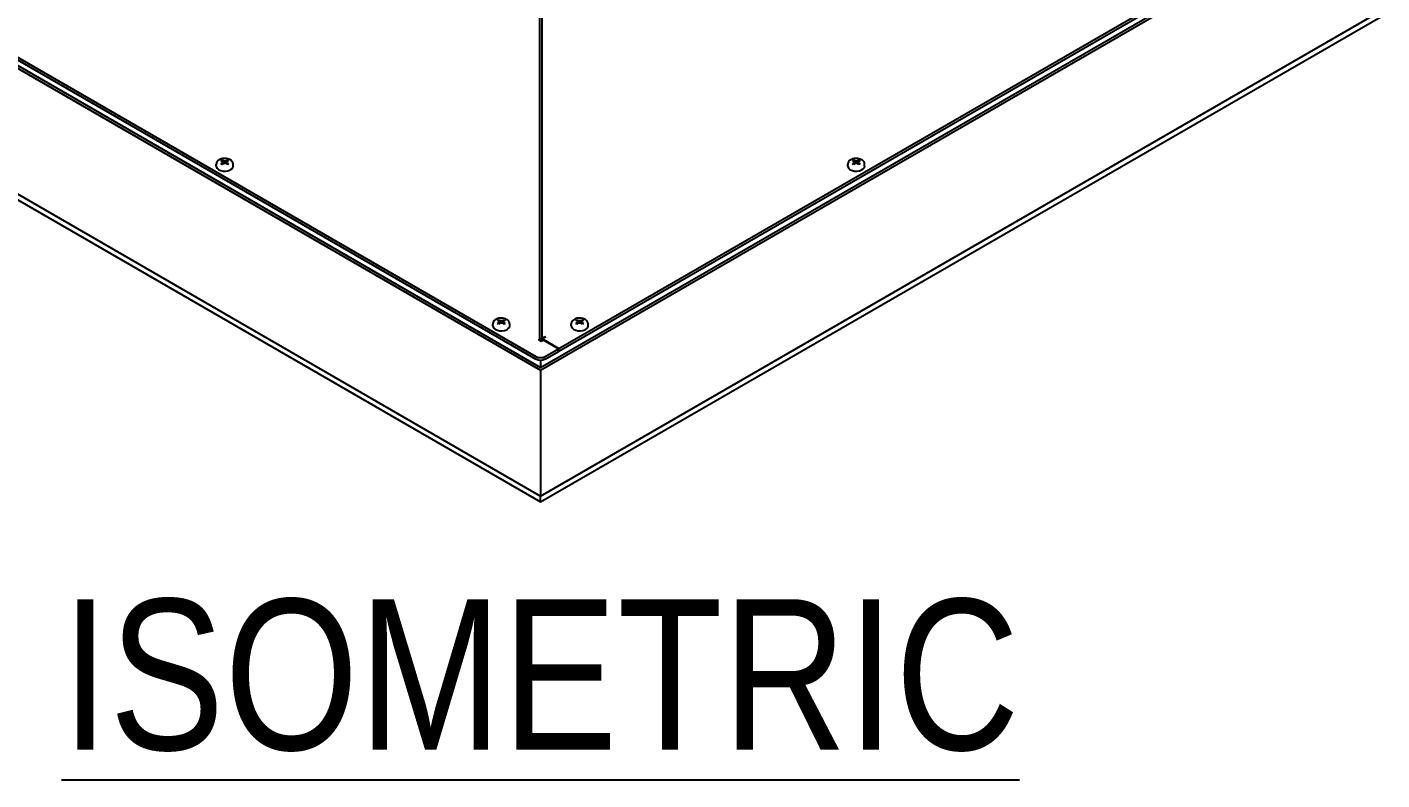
# Model space of a CAD drawing. Extents: x 0 to 216, y -5 to 280.
# Drawn here: x 173.34 to 191.34, y 157.66 to 167.65 of the extents above; entities that cross this region are included whole.
import ezdxf

# ---------------------------------------------------------------- set-up
doc = ezdxf.new("R2010")
doc.units = 0
doc.header["$LTSCALE"] = 10
doc.header["$MEASUREMENT"] = 0
doc.layers.add('CADdetails-2-FINELIGHT', color=2, linetype='CONTINUOUS')
doc.layers.add('CADdetails-9-EXTRAFINE', color=9, linetype='CONTINUOUS')
doc.styles.add('CADdetails-NOTES', font='ARIALN.TTF', dxfattribs={"height": 2.38})

msp = doc.modelspace()

# ---------------------------------------------------------------- linework, layer by layer
at = {"layer": 'CADdetails-9-EXTRAFINE', "linetype": 'Continuous', "extrusion": (0.707107, 0.408248, -0.57735)}
for p, q in [((156.83, 176.565), (180.16, 163.095)), ((156.891, 176.676), (180.099, 163.277)), ((156.891, 176.641), (180.099, 163.242)), ((156.891, 176.565), (180.16, 163.131)), ((180.16, 163.095), (203.491, 176.565)), ((180.16, 163.131), (203.429, 176.565)), ((180.405, 163.383), (203.246, 176.57)), ((180.405, 163.348), (203.246, 176.535)), ((156.83, 174.895), (180.16, 161.425)), ((156.891, 174.783), (180.16, 161.349)), ((180.16, 161.425), (203.491, 174.895)), ((180.16, 161.349), (203.429, 174.783)), ((180.145, 168.633), (180.145, 163.507)), ((180.176, 168.633), (180.176, 163.525)), ((175.854, 165.805), (175.854, 165.83)), ((175.915, 165.88), (175.93, 165.889)), ((175.943, 165.864), (175.915, 165.88)), ((175.915, 165.839), (175.943, 165.855)), ((175.93, 165.83), (175.915, 165.839)), ((175.93, 165.889), (175.957, 165.873)), ((175.935, 165.869), (175.93, 165.889)), ((175.957, 165.846), (175.93, 165.83)), ((175.943, 165.864), (175.943, 165.855)), ((175.943, 165.838), (175.943, 165.855)), ((175.944, 165.838), (175.943, 165.842)), ((175.974, 165.873), (175.957, 165.873)), ((175.957, 165.846), (175.957, 165.873)), ((175.957, 165.846), (175.974, 165.846)), ((175.974, 165.873), (176.002, 165.889)), ((175.974, 165.846), (175.974, 165.873)), ((176.002, 165.83), (175.974, 165.846)), ((175.988, 165.838), (175.989, 165.842)), ((176.016, 165.88), (175.989, 165.864)), ((175.989, 165.855), (175.989, 165.864)), ((175.989, 165.855), (176.016, 165.839)), ((175.989, 165.838), (175.989, 165.855)), ((175.996, 165.869), (176.002, 165.889)), ((176.002, 165.889), (176.016, 165.88)), ((176.016, 165.839), (176.002, 165.83)), ((176.077, 165.805), (176.077, 165.83)), ((184.243, 165.805), (184.243, 165.83)), ((184.304, 165.88), (184.319, 165.889)), ((184.332, 165.864), (184.304, 165.88)), ((184.304, 165.839), (184.332, 165.855)), ((184.319, 165.83), (184.304, 165.839)), ((184.319, 165.889), (184.346, 165.873)), ((184.325, 165.869), (184.319, 165.889)), ((184.346, 165.846), (184.319, 165.83)), ((184.332, 165.864), (184.332, 165.855)), ((184.332, 165.838), (184.332, 165.855)), ((184.333, 165.838), (184.332, 165.842)), ((184.364, 165.873), (184.346, 165.873)), ((184.346, 165.846), (184.346, 165.873)), ((184.346, 165.846), (184.364, 165.846)), ((184.364, 165.873), (184.391, 165.889)), ((184.364, 165.846), (184.364, 165.873)), ((184.391, 165.83), (184.364, 165.846)), ((184.377, 165.838), (184.378, 165.842)), ((184.405, 165.88), (184.378, 165.864)), ((184.378, 165.855), (184.378, 165.864)), ((184.378, 165.855), (184.405, 165.839)), ((184.378, 165.838), (184.378, 165.855)), ((184.385, 165.869), (184.391, 165.889)), ((184.391, 165.889), (184.405, 165.88)), ((184.405, 165.839), (184.391, 165.83)), ((184.466, 165.805), (184.466, 165.83)), ((179.589, 163.759), (179.604, 163.767)), ((179.604, 163.767), (179.631, 163.752)), ((179.61, 163.747), (179.604, 163.767)), ((179.649, 163.752), (179.676, 163.767)), ((179.67, 163.747), (179.676, 163.767)), ((179.676, 163.767), (179.69, 163.759)), ((180.63, 163.759), (180.645, 163.767)), ((180.645, 163.767), (180.672, 163.752)), ((180.65, 163.747), (180.645, 163.767)), ((180.69, 163.752), (180.717, 163.767)), ((180.711, 163.747), (180.717, 163.767)), ((180.717, 163.767), (180.731, 163.759)), ((179.528, 163.684), (179.528, 163.709)), ((179.617, 163.743), (179.589, 163.759)), ((179.589, 163.718), (179.617, 163.733)), ((179.604, 163.709), (179.589, 163.718)), ((179.631, 163.725), (179.604, 163.709)), ((179.617, 163.743), (179.617, 163.733)), ((179.617, 163.716), (179.617, 163.733)), ((179.618, 163.717), (179.617, 163.721)), ((179.649, 163.752), (179.631, 163.752)), ((179.631, 163.725), (179.631, 163.752)), ((179.631, 163.725), (179.649, 163.725)), ((179.649, 163.725), (179.649, 163.752)), ((179.676, 163.709), (179.649, 163.725)), ((179.662, 163.717), (179.663, 163.721)), ((179.69, 163.759), (179.663, 163.743)), ((179.663, 163.733), (179.663, 163.743)), ((179.663, 163.733), (179.69, 163.718)), ((179.663, 163.716), (179.663, 163.733)), ((179.69, 163.718), (179.676, 163.709)), ((179.751, 163.684), (179.751, 163.709)), ((180.569, 163.684), (180.569, 163.709)), ((180.658, 163.743), (180.63, 163.759)), ((180.63, 163.718), (180.658, 163.733)), ((180.645, 163.709), (180.63, 163.718)), ((180.672, 163.725), (180.645, 163.709)), ((180.658, 163.743), (180.658, 163.733)), ((180.658, 163.716), (180.658, 163.733)), ((180.659, 163.717), (180.658, 163.721)), ((180.69, 163.752), (180.672, 163.752)), ((180.672, 163.725), (180.672, 163.752)), ((180.672, 163.725), (180.69, 163.725)), ((180.69, 163.725), (180.69, 163.752)), ((180.717, 163.709), (180.69, 163.725)), ((180.703, 163.717), (180.704, 163.721)), ((180.731, 163.759), (180.704, 163.743)), ((180.704, 163.733), (180.704, 163.743)), ((180.704, 163.733), (180.731, 163.718)), ((180.704, 163.716), (180.704, 163.733)), ((180.731, 163.718), (180.717, 163.709)), ((180.792, 163.684), (180.792, 163.709)), ((180.168, 163.476), (180.137, 163.494)), ((180.199, 163.494), (180.168, 163.476)), ((180.191, 163.516), (180.176, 163.525)), ((180.229, 163.538), (180.191, 163.516)), ((180.199, 163.503), (180.405, 163.383)), ((180.398, 163.379), (180.199, 163.494)), ((180.16, 163.227), (180.16, 163.131)), ((180.222, 163.277), (180.398, 163.379)), ((180.222, 163.242), (180.398, 163.344)), ((180.398, 163.344), (180.398, 163.379)), ((180.398, 163.352), (180.405, 163.348)), ((180.405, 163.348), (180.405, 163.383)), ((180.16, 163.095), (180.16, 161.425)), ((180.16, 161.349), (180.16, 161.425))]:
    msp.add_line(p, q, dxfattribs=at)
at = {"layer": 'CADdetails-9-EXTRAFINE', "linetype": 'Continuous'}
for centre, major_axis, start_param, end_param in [((175.966, 165.805), (-0.112, 0), 0, 0.785398), ((175.966, 165.805), (0.112, 0), -2.356194, 0), ((184.355, 165.805), (-0.112, 0), 0, 0.785398), ((184.355, 165.805), (0.112, 0), -2.356194, 0), ((179.64, 163.684), (-0.112, 0), 0, 0.785398), ((179.64, 163.684), (0.112, 0), -2.356194, 0), ((180.681, 163.684), (-0.112, 0), 0, 0.785398), ((180.681, 163.684), (0.112, 0), -2.356194, 0), ((180.137, 163.503), (0.00541, 0.00937), -2.356194, -0.785398), ((180.137, 163.503), (0.0271, 0.0469), -1.712693, -0.785398), ((180.199, 163.512), (0.0271, -0.0469), -1.627303, -1.28404), ((180.199, 163.512), (0.00541, -0.00937), -2.356194, -0.785398), ((180.16, 163.313), (0.0866, 0), -2.356194, -0.785398)]:
    msp.add_ellipse(centre, major_axis=major_axis, ratio=0.57735, start_param=start_param, end_param=end_param, dxfattribs=at)
at = {"layer": 'CADdetails-9-EXTRAFINE', "linetype": 'Continuous', "extrusion": (5.55112e-17, 2.77556e-16, -1)}
msp.add_ellipse((180.191, 163.56), major_axis=(-0.0541, 0), ratio=0.57735, start_param=-2.356194, end_param=-1.28404, dxfattribs=at)
at = {"layer": 'CADdetails-9-EXTRAFINE', "linetype": 'Continuous', "extrusion": (1.66533e-16, 1.66533e-16, -1)}
msp.add_ellipse((180.16, 163.277), major_axis=(-0.0866, 0), ratio=0.57735, start_param=-2.356194, end_param=-0.785398, dxfattribs=at)
at = {"layer": 'CADdetails-9-EXTRAFINE', "linetype": 'Continuous'}
for points, knots in [([(176.037, 165.892), (176.027, 165.898), (176.017, 165.902), (175.994, 165.908), (175.982, 165.909), (175.958, 165.91), (175.946, 165.909), (175.923, 165.904), (175.912, 165.901), (175.891, 165.891), (175.881, 165.884), (175.866, 165.868), (175.861, 165.86), (175.855, 165.843), (175.854, 165.837), (175.854, 165.83)], [1.570796, 1.570796, 1.570796, 1.570796, 1.937535, 1.937535, 2.313852, 2.313852, 2.685121, 2.685121, 3.059863, 3.059863, 3.433402, 3.433402, 3.738395, 3.738395, 3.926991, 3.926991, 3.926991, 3.926991]), ([(176.077, 165.83), (176.077, 165.836), (176.077, 165.841), (176.074, 165.852), (176.072, 165.857), (176.067, 165.866), (176.063, 165.87), (176.057, 165.878), (176.053, 165.881), (176.046, 165.887), (176.041, 165.89), (176.037, 165.892)], [0.7853982, 0.7853982, 0.7853982, 0.7853982, 0.9424778, 0.9424778, 1.0995574, 1.0995574, 1.2566371, 1.2566371, 1.4137167, 1.4137167, 1.5707963, 1.5707963, 1.5707963, 1.5707963]), ([(184.426, 165.892), (184.417, 165.898), (184.406, 165.902), (184.383, 165.908), (184.371, 165.909), (184.347, 165.91), (184.335, 165.909), (184.312, 165.904), (184.301, 165.901), (184.28, 165.891), (184.27, 165.884), (184.255, 165.868), (184.25, 165.86), (184.245, 165.843), (184.243, 165.837), (184.243, 165.83)], [1.570796, 1.570796, 1.570796, 1.570796, 1.937535, 1.937535, 2.313852, 2.313852, 2.685121, 2.685121, 3.059863, 3.059863, 3.433402, 3.433402, 3.738395, 3.738395, 3.926991, 3.926991, 3.926991, 3.926991]), ([(184.466, 165.83), (184.466, 165.836), (184.466, 165.841), (184.463, 165.852), (184.461, 165.857), (184.456, 165.866), (184.453, 165.87), (184.446, 165.878), (184.442, 165.881), (184.435, 165.887), (184.431, 165.89), (184.426, 165.892)], [0.7853982, 0.7853982, 0.7853982, 0.7853982, 0.9424778, 0.9424778, 1.0995574, 1.0995574, 1.2566371, 1.2566371, 1.4137167, 1.4137167, 1.5707963, 1.5707963, 1.5707963, 1.5707963]), ([(179.711, 163.771), (179.701, 163.777), (179.691, 163.781), (179.668, 163.787), (179.656, 163.788), (179.632, 163.789), (179.62, 163.788), (179.597, 163.783), (179.586, 163.78), (179.565, 163.769), (179.555, 163.763), (179.54, 163.747), (179.535, 163.738), (179.53, 163.722), (179.528, 163.716), (179.528, 163.709)], [1.570796, 1.570796, 1.570796, 1.570796, 1.937535, 1.937535, 2.313852, 2.313852, 2.685121, 2.685121, 3.059863, 3.059863, 3.433402, 3.433402, 3.738395, 3.738395, 3.926991, 3.926991, 3.926991, 3.926991]), ([(179.751, 163.709), (179.751, 163.714), (179.751, 163.72), (179.748, 163.731), (179.746, 163.735), (179.741, 163.745), (179.738, 163.749), (179.731, 163.756), (179.727, 163.76), (179.72, 163.766), (179.716, 163.768), (179.711, 163.771)], [0.7853982, 0.7853982, 0.7853982, 0.7853982, 0.9424778, 0.9424778, 1.0995574, 1.0995574, 1.2566371, 1.2566371, 1.4137167, 1.4137167, 1.5707963, 1.5707963, 1.5707963, 1.5707963]), ([(180.752, 163.771), (180.742, 163.777), (180.732, 163.781), (180.709, 163.787), (180.697, 163.788), (180.673, 163.789), (180.661, 163.788), (180.638, 163.783), (180.627, 163.78), (180.606, 163.769), (180.596, 163.763), (180.581, 163.747), (180.576, 163.738), (180.57, 163.722), (180.569, 163.716), (180.569, 163.709)], [1.570796, 1.570796, 1.570796, 1.570796, 1.937535, 1.937535, 2.313852, 2.313852, 2.685121, 2.685121, 3.059863, 3.059863, 3.433402, 3.433402, 3.738395, 3.738395, 3.926991, 3.926991, 3.926991, 3.926991]), ([(180.792, 163.709), (180.792, 163.714), (180.792, 163.72), (180.789, 163.731), (180.787, 163.735), (180.782, 163.745), (180.779, 163.749), (180.772, 163.756), (180.768, 163.76), (180.761, 163.766), (180.757, 163.768), (180.752, 163.771)], [0.7853982, 0.7853982, 0.7853982, 0.7853982, 0.9424778, 0.9424778, 1.0995574, 1.0995574, 1.2566371, 1.2566371, 1.4137167, 1.4137167, 1.5707963, 1.5707963, 1.5707963, 1.5707963])]:
    msp.add_open_spline(points, degree=3, knots=knots, dxfattribs=at)

# ---------------------------------------------------------------- texts
at = {"layer": 'CADdetails-2-FINELIGHT', "insert": (180.16, 160.055), "char_height": 2, "attachment_point": 2, "style": 'CADdetails-NOTES'}
msp.add_mtext_dynamic_manual_height_columns('{\\LISOMETRIC}', width=36.95397, gutter_width=11.9, heights=[0], dxfattribs=at)

doc.saveas('drawing.dxf')
